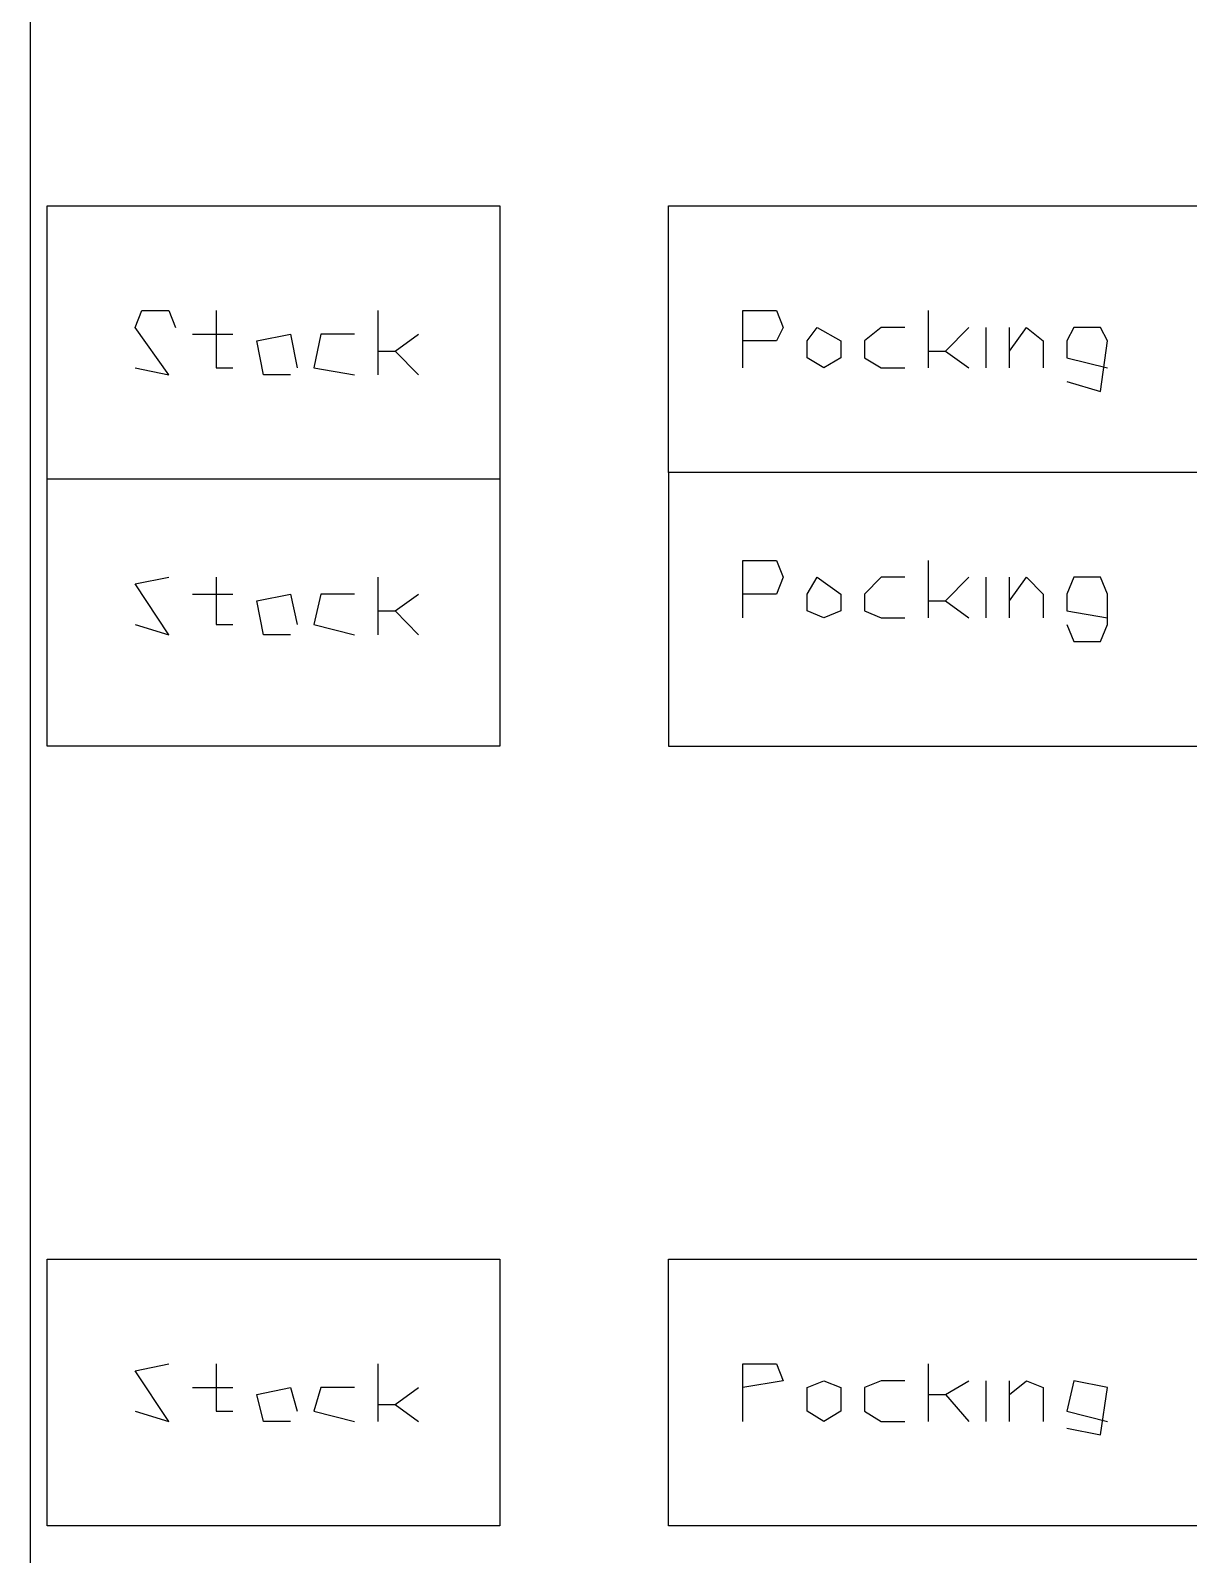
# Model space of a CAD drawing. Header units: millimetres. Extents: x 5 to 415, y 48 to 251.
# Drawn here: x 64.68 to 70.73, y 166.1 to 174.06 of the extents above; entities that cross this region are included whole.
import ezdxf

# ---------------------------------------------------------------- set-up
doc = ezdxf.new("R2010")
doc.units = ezdxf.units.MM
doc.layers.add('P', color=7, linetype='Continuous')

msp = doc.modelspace()

# ---------------------------------------------------------------- linework, layer by layer
at = {"layer": 'P'}
for points in [[(64.682, 139.241), (64.682, 220.486)], [(64.77, 170.321), (64.77, 173.143)], [(64.77, 173.143), (67.134, 173.143)], [(67.134, 173.143), (67.134, 170.321)], [(68.016, 171.75), (68.016, 173.143)], [(68.016, 173.143), (70.855, 173.143)], [(68.016, 171.75), (68.016, 173.143)], [(68.016, 173.143), (70.855, 173.143)], [(68.016, 171.75), (68.016, 173.143)], [(68.016, 173.143), (70.855, 173.143)], [(68.016, 171.75), (68.016, 173.143)], [(68.016, 173.143), (70.855, 173.143)], [(65.229, 172.508), (65.264, 172.597)], [(65.264, 172.597), (65.405, 172.597)], [(65.405, 172.597), (65.44, 172.508)], [(65.652, 172.597), (65.652, 172.297)], [(66.499, 172.261), (66.499, 172.597)], [(68.404, 172.297), (68.404, 172.597)], [(68.404, 172.597), (68.58, 172.597)], [(68.404, 172.297), (68.404, 172.597)], [(68.404, 172.597), (68.58, 172.597)], [(68.404, 172.297), (68.404, 172.597)], [(68.404, 172.597), (68.58, 172.597)], [(68.404, 172.297), (68.404, 172.597)], [(68.404, 172.597), (68.58, 172.597)], [(68.58, 172.597), (68.615, 172.508)], [(68.58, 172.597), (68.615, 172.508)], [(68.58, 172.597), (68.615, 172.508)], [(68.58, 172.597), (68.615, 172.508)], [(69.374, 172.297), (69.374, 172.597)], [(69.374, 172.297), (69.374, 172.597)], [(69.374, 172.297), (69.374, 172.597)], [(69.374, 172.297), (69.374, 172.597)], [(65.405, 172.261), (65.229, 172.508)], [(65.528, 172.473), (65.74, 172.473)], [(65.864, 172.438), (66.04, 172.473)], [(66.04, 172.473), (66.075, 172.297)], [(66.199, 172.473), (66.163, 172.297)], [(66.375, 172.473), (66.199, 172.473)], [(66.587, 172.385), (66.71, 172.473)], [(68.615, 172.508), (68.58, 172.438)], [(68.615, 172.508), (68.58, 172.438)], [(68.615, 172.508), (68.58, 172.438)], [(68.615, 172.508), (68.58, 172.438)], [(68.739, 172.438), (68.792, 172.508)], [(68.739, 172.438), (68.792, 172.508)], [(68.739, 172.438), (68.792, 172.508)], [(68.739, 172.438), (68.792, 172.508)], [(68.792, 172.508), (68.915, 172.438)], [(68.792, 172.508), (68.915, 172.438)], [(68.792, 172.508), (68.915, 172.438)], [(68.792, 172.508), (68.915, 172.438)], [(69.127, 172.508), (69.039, 172.438)], [(69.127, 172.508), (69.039, 172.438)], [(69.127, 172.508), (69.039, 172.438)], [(69.127, 172.508), (69.039, 172.438)], [(69.25, 172.508), (69.127, 172.508)], [(69.25, 172.508), (69.127, 172.508)], [(69.25, 172.508), (69.127, 172.508)], [(69.25, 172.508), (69.127, 172.508)], [(69.462, 172.385), (69.585, 172.508)], [(69.462, 172.385), (69.585, 172.508)], [(69.462, 172.385), (69.585, 172.508)], [(69.462, 172.385), (69.585, 172.508)], [(69.674, 172.297), (69.674, 172.508)], [(69.674, 172.297), (69.674, 172.508)], [(69.674, 172.297), (69.674, 172.508)], [(69.674, 172.297), (69.674, 172.508)], [(69.797, 172.297), (69.797, 172.508)], [(69.797, 172.385), (69.885, 172.508)], [(69.797, 172.297), (69.797, 172.508)], [(69.797, 172.385), (69.885, 172.508)], [(69.797, 172.297), (69.797, 172.508)], [(69.797, 172.385), (69.885, 172.508)], [(69.797, 172.297), (69.797, 172.508)], [(69.797, 172.385), (69.885, 172.508)], [(69.885, 172.508), (69.973, 172.438)], [(69.885, 172.508), (69.973, 172.438)], [(69.885, 172.508), (69.973, 172.438)], [(69.885, 172.508), (69.973, 172.438)], [(70.132, 172.508), (70.097, 172.438)], [(70.132, 172.508), (70.097, 172.438)], [(70.132, 172.508), (70.097, 172.438)], [(70.132, 172.508), (70.097, 172.438)], [(70.273, 172.508), (70.132, 172.508)], [(70.273, 172.508), (70.132, 172.508)], [(70.273, 172.508), (70.132, 172.508)], [(70.273, 172.508), (70.132, 172.508)], [(70.309, 172.438), (70.273, 172.508)], [(70.309, 172.438), (70.273, 172.508)], [(70.309, 172.438), (70.273, 172.508)], [(70.309, 172.438), (70.273, 172.508)], [(65.899, 172.261), (65.864, 172.438)], [(66.499, 172.385), (66.587, 172.385)], [(66.587, 172.385), (66.71, 172.261)], [(68.58, 172.438), (68.404, 172.438)], [(68.58, 172.438), (68.404, 172.438)], [(68.58, 172.438), (68.404, 172.438)], [(68.58, 172.438), (68.404, 172.438)], [(68.739, 172.35), (68.739, 172.438)], [(68.739, 172.35), (68.739, 172.438)], [(68.739, 172.35), (68.739, 172.438)], [(68.739, 172.35), (68.739, 172.438)], [(68.915, 172.438), (68.915, 172.35)], [(68.915, 172.438), (68.915, 172.35)], [(68.915, 172.438), (68.915, 172.35)], [(68.915, 172.438), (68.915, 172.35)], [(69.039, 172.438), (69.039, 172.35)], [(69.039, 172.438), (69.039, 172.35)], [(69.039, 172.438), (69.039, 172.35)], [(69.039, 172.438), (69.039, 172.35)], [(69.374, 172.385), (69.462, 172.385)], [(69.374, 172.385), (69.462, 172.385)], [(69.374, 172.385), (69.462, 172.385)], [(69.374, 172.385), (69.462, 172.385)], [(69.462, 172.385), (69.585, 172.297)], [(69.462, 172.385), (69.585, 172.297)], [(69.462, 172.385), (69.585, 172.297)], [(69.462, 172.385), (69.585, 172.297)], [(69.973, 172.438), (69.973, 172.297)], [(69.973, 172.438), (69.973, 172.297)], [(69.973, 172.438), (69.973, 172.297)], [(69.973, 172.438), (69.973, 172.297)], [(70.097, 172.438), (70.097, 172.35)], [(70.097, 172.438), (70.097, 172.35)], [(70.097, 172.438), (70.097, 172.35)], [(70.097, 172.438), (70.097, 172.35)], [(70.273, 172.173), (70.309, 172.438)], [(70.273, 172.173), (70.309, 172.438)], [(70.273, 172.173), (70.309, 172.438)], [(70.273, 172.173), (70.309, 172.438)], [(65.229, 172.297), (65.405, 172.261)], [(65.652, 172.297), (65.74, 172.297)], [(66.163, 172.297), (66.375, 172.261)], [(68.827, 172.297), (68.739, 172.35)], [(68.827, 172.297), (68.739, 172.35)], [(68.827, 172.297), (68.739, 172.35)], [(68.827, 172.297), (68.739, 172.35)], [(68.915, 172.35), (68.827, 172.297)], [(68.915, 172.35), (68.827, 172.297)], [(68.915, 172.35), (68.827, 172.297)], [(68.915, 172.35), (68.827, 172.297)], [(69.039, 172.35), (69.127, 172.297)], [(69.039, 172.35), (69.127, 172.297)], [(69.039, 172.35), (69.127, 172.297)], [(69.039, 172.35), (69.127, 172.297)], [(69.127, 172.297), (69.25, 172.297)], [(69.127, 172.297), (69.25, 172.297)], [(69.127, 172.297), (69.25, 172.297)], [(69.127, 172.297), (69.25, 172.297)], [(70.097, 172.35), (70.309, 172.297)], [(70.097, 172.35), (70.309, 172.297)], [(70.097, 172.35), (70.309, 172.297)], [(70.097, 172.35), (70.309, 172.297)], [(66.04, 172.261), (65.899, 172.261)], [(70.097, 172.226), (70.273, 172.173)], [(70.097, 172.226), (70.273, 172.173)], [(70.097, 172.226), (70.273, 172.173)], [(70.097, 172.226), (70.273, 172.173)], [(70.855, 171.75), (68.016, 171.75)], [(70.855, 171.75), (68.016, 171.75)], [(70.855, 171.75), (68.016, 171.75)], [(70.855, 171.75), (68.016, 171.75)], [(70.855, 171.75), (68.016, 171.75)], [(68.016, 171.75), (68.016, 170.321)], [(67.134, 171.715), (64.77, 171.715)], [(68.404, 170.991), (68.404, 171.291)], [(68.404, 171.291), (68.58, 171.291)], [(68.58, 171.291), (68.615, 171.203)], [(69.374, 170.991), (69.374, 171.291)], [(65.229, 171.168), (65.405, 171.203)], [(65.652, 171.203), (65.652, 170.956)], [(66.499, 170.903), (66.499, 171.203)], [(68.615, 171.203), (68.58, 171.115)], [(68.739, 171.115), (68.792, 171.203)], [(68.792, 171.203), (68.915, 171.115)], [(69.127, 171.203), (69.039, 171.115)], [(69.25, 171.203), (69.127, 171.203)], [(69.462, 171.08), (69.585, 171.203)], [(69.674, 170.991), (69.674, 171.203)], [(69.797, 170.991), (69.797, 171.203)], [(69.797, 171.08), (69.885, 171.203)], [(69.885, 171.203), (69.973, 171.115)], [(70.132, 171.203), (70.097, 171.115)], [(70.273, 171.203), (70.132, 171.203)], [(70.309, 171.115), (70.273, 171.203)], [(65.405, 170.903), (65.229, 171.168)], [(65.528, 171.115), (65.74, 171.115)], [(65.864, 171.08), (66.04, 171.115)], [(66.04, 171.115), (66.075, 170.956)], [(66.199, 171.115), (66.163, 170.956)], [(66.375, 171.115), (66.199, 171.115)], [(66.587, 171.027), (66.71, 171.115)], [(68.58, 171.115), (68.404, 171.115)], [(68.739, 171.027), (68.739, 171.115)], [(68.915, 171.115), (68.915, 171.027)], [(69.039, 171.115), (69.039, 171.027)], [(69.973, 171.115), (69.973, 170.991)], [(70.097, 171.115), (70.097, 171.027)], [(70.309, 170.956), (70.309, 171.115)], [(65.899, 170.903), (65.864, 171.08)], [(66.499, 171.027), (66.587, 171.027)], [(66.587, 171.027), (66.71, 170.903)], [(68.827, 170.991), (68.739, 171.027)], [(68.915, 171.027), (68.827, 170.991)], [(69.039, 171.027), (69.127, 170.991)], [(69.374, 171.08), (69.462, 171.08)], [(69.462, 171.08), (69.585, 170.991)], [(70.097, 171.027), (70.309, 170.991)], [(65.229, 170.956), (65.405, 170.903)], [(65.652, 170.956), (65.74, 170.956)], [(66.163, 170.956), (66.375, 170.903)], [(69.127, 170.991), (69.25, 170.991)], [(70.097, 170.956), (70.132, 170.868)], [(70.273, 170.868), (70.309, 170.956)], [(66.04, 170.903), (65.899, 170.903)], [(70.132, 170.868), (70.273, 170.868)], [(67.134, 170.321), (64.77, 170.321)], [(68.016, 170.321), (70.855, 170.321)], [(64.77, 166.247), (64.77, 167.64)], [(64.77, 167.64), (67.134, 167.64)], [(67.134, 167.64), (67.134, 166.247)], [(68.016, 166.247), (68.016, 167.64)], [(68.016, 167.64), (70.855, 167.64)], [(68.016, 166.247), (68.016, 167.64)], [(68.016, 167.64), (70.855, 167.64)], [(68.016, 166.247), (68.016, 167.64)], [(68.016, 167.64), (70.855, 167.64)], [(68.016, 166.247), (68.016, 167.64)], [(68.016, 167.64), (70.855, 167.64)], [(65.229, 167.058), (65.405, 167.093)], [(65.405, 166.793), (65.229, 167.058)], [(65.652, 167.093), (65.652, 166.846)], [(66.499, 166.793), (66.499, 167.093)], [(68.404, 166.793), (68.404, 167.093)], [(68.404, 167.093), (68.58, 167.093)], [(68.404, 166.793), (68.404, 167.093)], [(68.404, 167.093), (68.58, 167.093)], [(68.404, 166.793), (68.404, 167.093)], [(68.404, 167.093), (68.58, 167.093)], [(68.404, 166.793), (68.404, 167.093)], [(68.404, 167.093), (68.58, 167.093)], [(68.58, 167.093), (68.615, 167.005)], [(68.58, 167.093), (68.615, 167.005)], [(68.58, 167.093), (68.615, 167.005)], [(68.58, 167.093), (68.615, 167.005)], [(69.374, 166.793), (69.374, 167.093)], [(69.374, 166.793), (69.374, 167.093)], [(69.374, 166.793), (69.374, 167.093)], [(69.374, 166.793), (69.374, 167.093)], [(65.528, 166.97), (65.74, 166.97)], [(65.864, 166.934), (66.04, 166.97)], [(66.04, 166.97), (66.075, 166.846)], [(66.199, 166.97), (66.163, 166.846)], [(66.375, 166.97), (66.199, 166.97)], [(66.587, 166.882), (66.71, 166.97)], [(68.615, 167.005), (68.404, 166.97)], [(68.615, 167.005), (68.404, 166.97)], [(68.615, 167.005), (68.404, 166.97)], [(68.615, 167.005), (68.404, 166.97)], [(68.739, 166.97), (68.827, 167.005)], [(68.739, 166.97), (68.827, 167.005)], [(68.739, 166.97), (68.827, 167.005)], [(68.739, 166.97), (68.827, 167.005)], [(68.739, 166.846), (68.739, 166.97)], [(68.739, 166.846), (68.739, 166.97)], [(68.739, 166.846), (68.739, 166.97)], [(68.739, 166.846), (68.739, 166.97)], [(68.827, 167.005), (68.915, 166.97)], [(68.827, 167.005), (68.915, 166.97)], [(68.827, 167.005), (68.915, 166.97)], [(68.827, 167.005), (68.915, 166.97)], [(68.915, 166.97), (68.915, 166.846)], [(68.915, 166.97), (68.915, 166.846)], [(68.915, 166.97), (68.915, 166.846)], [(68.915, 166.97), (68.915, 166.846)], [(69.127, 167.005), (69.039, 166.97)], [(69.127, 167.005), (69.039, 166.97)], [(69.127, 167.005), (69.039, 166.97)], [(69.127, 167.005), (69.039, 166.97)], [(69.039, 166.97), (69.039, 166.846)], [(69.039, 166.97), (69.039, 166.846)], [(69.039, 166.97), (69.039, 166.846)], [(69.039, 166.97), (69.039, 166.846)], [(69.25, 167.005), (69.127, 167.005)], [(69.25, 167.005), (69.127, 167.005)], [(69.25, 167.005), (69.127, 167.005)], [(69.25, 167.005), (69.127, 167.005)], [(69.462, 166.934), (69.585, 167.005)], [(69.462, 166.934), (69.585, 167.005)], [(69.462, 166.934), (69.585, 167.005)], [(69.462, 166.934), (69.585, 167.005)], [(69.674, 166.793), (69.674, 167.005)], [(69.674, 166.793), (69.674, 167.005)], [(69.674, 166.793), (69.674, 167.005)], [(69.674, 166.793), (69.674, 167.005)], [(69.797, 166.793), (69.797, 167.005)], [(69.797, 166.934), (69.885, 167.005)], [(69.797, 166.793), (69.797, 167.005)], [(69.797, 166.934), (69.885, 167.005)], [(69.797, 166.793), (69.797, 167.005)], [(69.797, 166.934), (69.885, 167.005)], [(69.797, 166.793), (69.797, 167.005)], [(69.797, 166.934), (69.885, 167.005)], [(69.885, 167.005), (69.973, 166.97)], [(69.885, 167.005), (69.973, 166.97)], [(69.885, 167.005), (69.973, 166.97)], [(69.885, 167.005), (69.973, 166.97)], [(69.973, 166.97), (69.973, 166.793)], [(69.973, 166.97), (69.973, 166.793)], [(69.973, 166.97), (69.973, 166.793)], [(69.973, 166.97), (69.973, 166.793)], [(70.132, 167.005), (70.097, 166.846)], [(70.132, 167.005), (70.097, 166.846)], [(70.132, 167.005), (70.097, 166.846)], [(70.132, 167.005), (70.097, 166.846)], [(70.309, 166.97), (70.132, 167.005)], [(70.309, 166.97), (70.132, 167.005)], [(70.309, 166.97), (70.132, 167.005)], [(70.309, 166.97), (70.132, 167.005)], [(70.273, 166.723), (70.309, 166.97)], [(70.273, 166.723), (70.309, 166.97)], [(70.273, 166.723), (70.309, 166.97)], [(70.273, 166.723), (70.309, 166.97)], [(65.899, 166.793), (65.864, 166.934)], [(66.499, 166.882), (66.587, 166.882)], [(66.587, 166.882), (66.71, 166.793)], [(69.374, 166.934), (69.462, 166.934)], [(69.374, 166.934), (69.462, 166.934)], [(69.374, 166.934), (69.462, 166.934)], [(69.374, 166.934), (69.462, 166.934)], [(69.462, 166.934), (69.585, 166.793)], [(69.462, 166.934), (69.585, 166.793)], [(69.462, 166.934), (69.585, 166.793)], [(69.462, 166.934), (69.585, 166.793)], [(65.229, 166.846), (65.405, 166.793)], [(65.652, 166.846), (65.74, 166.846)], [(66.163, 166.846), (66.375, 166.793)], [(68.827, 166.793), (68.739, 166.846)], [(68.827, 166.793), (68.739, 166.846)], [(68.827, 166.793), (68.739, 166.846)], [(68.827, 166.793), (68.739, 166.846)], [(68.915, 166.846), (68.827, 166.793)], [(68.915, 166.846), (68.827, 166.793)], [(68.915, 166.846), (68.827, 166.793)], [(68.915, 166.846), (68.827, 166.793)], [(69.039, 166.846), (69.127, 166.793)], [(69.039, 166.846), (69.127, 166.793)], [(69.039, 166.846), (69.127, 166.793)], [(69.039, 166.846), (69.127, 166.793)], [(70.097, 166.846), (70.309, 166.793)], [(70.097, 166.846), (70.309, 166.793)], [(70.097, 166.846), (70.309, 166.793)], [(70.097, 166.846), (70.309, 166.793)], [(66.04, 166.793), (65.899, 166.793)], [(69.127, 166.793), (69.25, 166.793)], [(69.127, 166.793), (69.25, 166.793)], [(69.127, 166.793), (69.25, 166.793)], [(69.127, 166.793), (69.25, 166.793)], [(70.097, 166.758), (70.273, 166.723)], [(70.097, 166.758), (70.273, 166.723)], [(70.097, 166.758), (70.273, 166.723)], [(70.097, 166.758), (70.273, 166.723)], [(67.134, 166.247), (64.77, 166.247)], [(70.855, 166.247), (68.016, 166.247)], [(70.855, 166.247), (68.016, 166.247)], [(70.855, 166.247), (68.016, 166.247)], [(70.855, 166.247), (68.016, 166.247)]]:
    msp.add_lwpolyline(points, dxfattribs=at)

doc.saveas('drawing.dxf')
